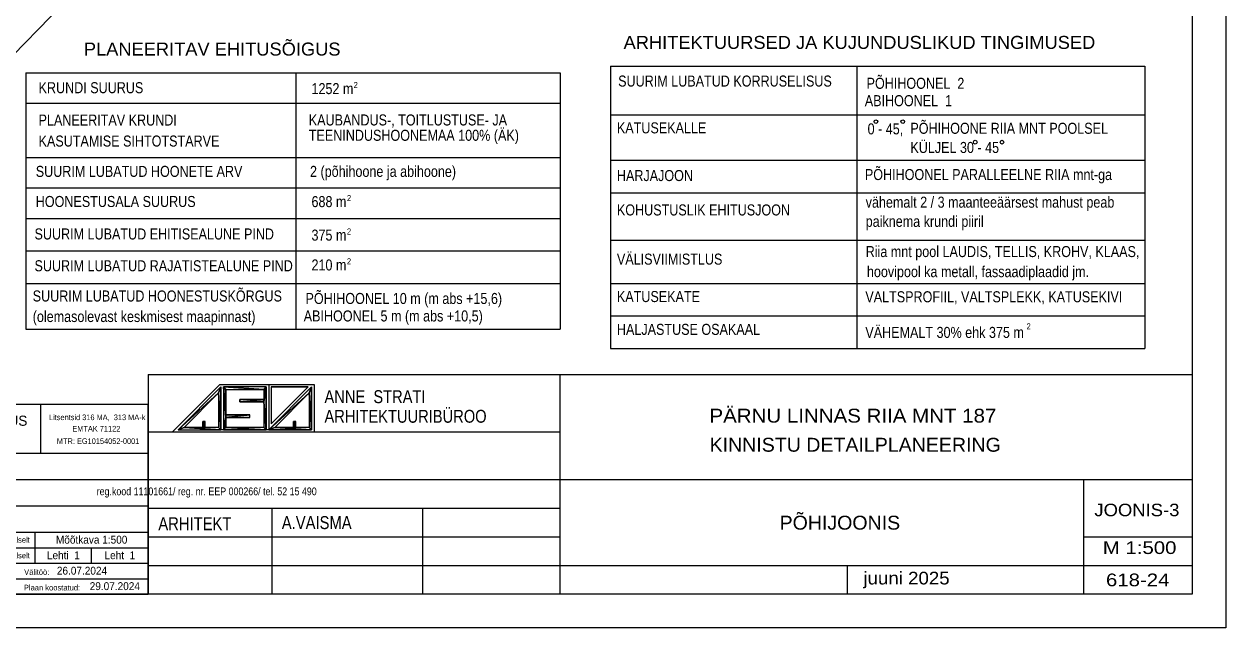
# Model space of a CAD drawing. Extents: x -1681 to 532, y 0 to 8657.
# Drawn here: x 532.2829 to 532.3893, y 6469.7588 to 6469.8124 of the extents above; entities that cross this region are included whole.
import ezdxf

# ---------------------------------------------------------------- set-up
doc = ezdxf.new("R2010")
doc.units = 0
doc.header["$LTSCALE"] = 0.00039
for name, color, linetype, lineweight in [('18', 7, 'Continuous', 13), ('25', 7, 'Continuous', 13), ('34', 7, 'Continuous', 13)]:
    doc.layers.add(name, color=color, linetype=linetype, lineweight=lineweight)
doc.layers.add('35', color=7, linetype='Continuous')

msp = doc.modelspace()

# ---------------------------------------------------------------- hatches: boundary and pattern name
at = {"layer": '34'}
for points in [[(532.30052, 6469.78019), (532.30074, 6469.77749), (532.30074, 6469.77771)], [(532.30074, 6469.77997), (532.30052, 6469.78019), (532.30074, 6469.77771)], [(532.30409, 6469.77887), (532.30431, 6469.78019), (532.30409, 6469.77909)], [(532.30409, 6469.77909), (532.30431, 6469.78019), (532.30409, 6469.77997)], [(532.30198, 6469.77887), (532.30409, 6469.77909), (532.30198, 6469.77909)], [(532.30198, 6469.77887), (532.30409, 6469.77887), (532.30409, 6469.77909)], [(532.30409, 6469.77661), (532.30431, 6469.7764), (532.30409, 6469.77887)], [(532.29891, 6469.77714), (532.29869, 6469.77714), (532.29869, 6469.77661), (532.29891, 6469.77661)], [(532.30074, 6469.77749), (532.30052, 6469.7764), (532.30074, 6469.77661)], [(532.30285, 6469.77771), (532.30074, 6469.77749), (532.30285, 6469.77749)], [(532.30285, 6469.77771), (532.30074, 6469.77771), (532.30074, 6469.77749)], [(532.30694, 6469.77714), (532.30672, 6469.77714), (532.30672, 6469.77661), (532.30694, 6469.77661)]]:
    msp.add_hatch(color=256, dxfattribs=at).paths.add_polyline_path(points)

# ---------------------------------------------------------------- linework, layer by layer
at = {"layer": '18'}
msp.add_lwpolyline([(532.27276, 6469.8387), (532.23952, 6469.80452), (532.24687, 6469.79723), (532.25328, 6469.79091), (532.25857, 6469.78568), (532.29183, 6469.81986)], close=True, dxfattribs=at)
at = {"layer": '25'}
for p, q in [((532.25884, 6469.77866), (532.29384, 6469.77866)), ((532.28434, 6469.77431), (532.28434, 6469.77866)), ((532.29384, 6469.76182), (532.29384, 6469.77866)), ((532.25884, 6469.77431), (532.29384, 6469.77431)), ((532.25884, 6469.77198), (532.29384, 6469.77198)), ((532.25884, 6469.76965), (532.29384, 6469.76965)), ((532.25884, 6469.76731), (532.29384, 6469.76731)), ((532.28384, 6469.76456), (532.28384, 6469.76731)), ((532.25884, 6469.76594), (532.29384, 6469.76594)), ((532.28884, 6469.76456), (532.28884, 6469.76594)), ((532.25884, 6469.76456), (532.29384, 6469.76457)), ((532.25884, 6469.76319), (532.29384, 6469.76319)), ((532.25884, 6469.76181), (532.29384, 6469.76182))]:
    msp.add_line(p, q, dxfattribs=at)
for points in [[(532.38934, 6469.75882), (532.17934, 6469.75882), (532.17934, 6469.90732), (532.38934, 6469.90732)], [(532.38634, 6469.76182), (532.19134, 6469.76182), (532.19134, 6469.90432), (532.38634, 6469.90432)]]:
    msp.add_lwpolyline(points, close=True, dxfattribs=at)
at = {"layer": '34'}
for p, q in [((532.283, 6469.80806), (532.283, 6469.78533)), ((532.283, 6469.80806), (532.33034, 6469.80806)), ((532.30692, 6469.80806), (532.30692, 6469.78533)), ((532.33034, 6469.80806), (532.33034, 6469.78533)), ((532.33482, 6469.80864), (532.33482, 6469.78361)), ((532.33482, 6469.80864), (532.38216, 6469.80864)), ((532.35663, 6469.80864), (532.35663, 6469.78361)), ((532.38216, 6469.80864), (532.38216, 6469.78361)), ((532.283, 6469.80535), (532.33034, 6469.80535)), ((532.33482, 6469.80431), (532.38216, 6469.80431)), ((532.283, 6469.80055), (532.33034, 6469.80055)), ((532.33482, 6469.8003), (532.38216, 6469.8003)), ((532.283, 6469.79784), (532.33034, 6469.79784)), ((532.33482, 6469.79742), (532.38216, 6469.79742)), ((532.283, 6469.79513), (532.33034, 6469.79513)), ((532.33482, 6469.7932), (532.38216, 6469.7932)), ((532.283, 6469.79225), (532.33034, 6469.79225)), ((532.283, 6469.78936), (532.33034, 6469.78936)), ((532.33482, 6469.78938), (532.38216, 6469.78938)), ((532.33482, 6469.78649), (532.38216, 6469.78649)), ((532.283, 6469.78533), (532.33034, 6469.78533)), ((532.33482, 6469.78361), (532.38216, 6469.78361)), ((532.29384, 6469.7813), (532.38634, 6469.7813)), ((532.29384, 6469.78129), (532.29384, 6469.76181)), ((532.33034, 6469.76182), (532.33034, 6469.7813)), ((532.34322, 6469.7813), (532.38634, 6469.7813)), ((532.29598, 6469.77618), (532.30021, 6469.78041)), ((532.29651, 6469.7764), (532.3003, 6469.78019)), ((532.30021, 6469.78041), (532.30855, 6469.78041)), ((532.3003, 6469.78019), (532.3003, 6469.7764)), ((532.30052, 6469.78019), (532.30052, 6469.7764)), ((532.30074, 6469.77997), (532.30074, 6469.77771)), ((532.30409, 6469.77997), (532.30409, 6469.77909)), ((532.30431, 6469.78019), (532.30431, 6469.7764)), ((532.30453, 6469.78041), (532.30453, 6469.7764)), ((532.30453, 6469.7764), (532.30833, 6469.78019)), ((532.30475, 6469.78019), (532.30802, 6469.78019)), ((532.30833, 6469.78019), (532.30833, 6469.7764)), ((532.30855, 6469.78041), (532.30855, 6469.77618)), ((532.30008, 6469.77966), (532.30008, 6469.77661)), ((532.30409, 6469.77909), (532.30198, 6469.77909)), ((532.30198, 6469.77887), (532.30198, 6469.77909)), ((532.30409, 6469.77887), (532.30198, 6469.77887)), ((532.30409, 6469.77887), (532.30409, 6469.77661)), ((532.30506, 6469.77661), (532.30811, 6469.77966)), ((532.30811, 6469.77966), (532.30811, 6469.77661)), ((532.29869, 6469.77661), (532.29869, 6469.77714)), ((532.29891, 6469.77714), (532.29869, 6469.77714)), ((532.29891, 6469.77661), (532.29891, 6469.77714)), ((532.30074, 6469.77771), (532.30285, 6469.77771)), ((532.30074, 6469.77749), (532.30074, 6469.77661)), ((532.30672, 6469.77661), (532.30672, 6469.77714)), ((532.30694, 6469.77714), (532.30672, 6469.77714)), ((532.30694, 6469.77661), (532.30694, 6469.77714)), ((532.33034, 6469.77618), (532.29384, 6469.77618)), ((532.30292, 6469.7764), (532.29912, 6469.7764)), ((532.30409, 6469.77661), (532.30074, 6469.77661)), ((532.30693, 6469.7764), (532.30314, 6469.7764)), ((532.30833, 6469.7764), (532.30453, 6469.7764)), ((532.30811, 6469.77661), (532.30506, 6469.77661)), ((532.29384, 6469.77198), (532.38634, 6469.77198)), ((532.37674, 6469.76182), (532.37674, 6469.77198)), ((532.29384, 6469.76944), (532.33034, 6469.76944)), ((532.30485, 6469.76182), (532.30485, 6469.76944)), ((532.31819, 6469.76182), (532.31819, 6469.76944)), ((532.29384, 6469.7669), (532.33034, 6469.7669)), ((532.37674, 6469.7669), (532.38637, 6469.7669)), ((532.29384, 6469.76436), (532.38634, 6469.76436)), ((532.3558, 6469.76182), (532.3558, 6469.76436))]:
    msp.add_line(p, q, dxfattribs=at)
for points in [[(532.29651, 6469.7764), (532.30008, 6469.77966), (532.3003, 6469.78019)], [(532.30008, 6469.77966), (532.3003, 6469.7764), (532.3003, 6469.78019)], [(532.30052, 6469.78019), (532.30052, 6469.7764), (532.30074, 6469.77749)], [(532.30052, 6469.78019), (532.30074, 6469.77749), (532.30074, 6469.77771)], [(532.30074, 6469.77997), (532.30052, 6469.78019), (532.30074, 6469.77771)], [(532.30052, 6469.78019), (532.30409, 6469.77997), (532.30431, 6469.78019)], [(532.30409, 6469.77997), (532.30052, 6469.78019), (532.30074, 6469.77997)], [(532.30409, 6469.77887), (532.30431, 6469.78019), (532.30409, 6469.77909)], [(532.30409, 6469.77909), (532.30431, 6469.78019), (532.30409, 6469.77997)], [(532.30431, 6469.7764), (532.30431, 6469.78019), (532.30409, 6469.77887)], [(532.30453, 6469.7764), (532.30811, 6469.77966), (532.30833, 6469.78019)], [(532.30802, 6469.78019), (532.30475, 6469.78019), (532.30475, 6469.77693)], [(532.30811, 6469.77966), (532.30833, 6469.7764), (532.30833, 6469.78019)], [(532.30008, 6469.77966), (532.29651, 6469.7764), (532.29704, 6469.77661)], [(532.3003, 6469.7764), (532.30008, 6469.77966), (532.30008, 6469.77661)], [(532.30198, 6469.77887), (532.30409, 6469.77909), (532.30198, 6469.77909)], [(532.30198, 6469.77887), (532.30409, 6469.77887), (532.30409, 6469.77909)], [(532.30409, 6469.77661), (532.30431, 6469.7764), (532.30409, 6469.77887)], [(532.30811, 6469.77966), (532.30453, 6469.7764), (532.30506, 6469.77661)], [(532.30833, 6469.7764), (532.30811, 6469.77966), (532.30811, 6469.77661)], [(532.29891, 6469.77714), (532.29869, 6469.77714), (532.29869, 6469.77661), (532.29891, 6469.77661)], [(532.30074, 6469.77749), (532.30052, 6469.7764), (532.30074, 6469.77661)], [(532.30285, 6469.77771), (532.30074, 6469.77749), (532.30285, 6469.77749)], [(532.30285, 6469.77771), (532.30074, 6469.77771), (532.30074, 6469.77749)], [(532.30694, 6469.77714), (532.30672, 6469.77714), (532.30672, 6469.77661), (532.30694, 6469.77661)], [(532.29651, 6469.7764), (532.3003, 6469.7764), (532.29704, 6469.77661)], [(532.29704, 6469.77661), (532.3003, 6469.7764), (532.30008, 6469.77661)], [(532.30431, 6469.7764), (532.30074, 6469.77661), (532.30052, 6469.7764)], [(532.30409, 6469.77661), (532.30074, 6469.77661), (532.30431, 6469.7764)], [(532.30453, 6469.7764), (532.30833, 6469.7764), (532.30506, 6469.77661)], [(532.30506, 6469.77661), (532.30833, 6469.7764), (532.30811, 6469.77661)]]:
    msp.add_lwpolyline(points, close=True, dxfattribs=at)
for points in [[(532.30475, 6469.78019), (532.30475, 6469.77693), (532.30802, 6469.78019)], [(532.30008, 6469.77661), (532.29704, 6469.77661), (532.30008, 6469.77966)], [(532.30074, 6469.77749), (532.30285, 6469.77749), (532.30285, 6469.77771)]]:
    msp.add_lwpolyline(points, dxfattribs=at)
for centre in [(532.35833, 6469.80372), (532.35833, 6469.80372), (532.3607, 6469.80372), (532.3607, 6469.80372), (532.36713, 6469.8019), (532.36713, 6469.8019), (532.3695, 6469.8019), (532.3695, 6469.8019)]:
    msp.add_circle(centre, 0.000163, dxfattribs=at)

# ---------------------------------------------------------------- texts
at = {"layer": '25'}
for s, height, p in [('OÜ PÄRNU MAAMÕÕDUTEENISTUS', 0.0008999, (532.26249, 6469.77675)), ('allkirjastatud digitaalselt', 0.0005, (532.2763, 6469.76638)), ('allkirjastatud digitaalselt', 0.0005, (532.2763, 6469.765)), ('Välitöö:', 0.0005, (532.28286, 6469.76353)), ('Plaan koostatud:', 0.0005, (532.28284, 6469.76215))]:
    msp.add_text(s, height=height, dxfattribs=at).set_placement(p)
for s, height, width, p in [('Litsentsid 316 MA,  313 MA-k', 0.0005, 0.9, (532.28506, 6469.77725)), ('EMTAK 71122', 0.0005, 0.9, (532.28713, 6469.77624)), ('MTR: EG10154052-0001', 0.0005, 0.9, (532.28576, 6469.77514)), ('Mõõtkava 1:500', 0.0007, 0.95, (532.28568, 6469.7663)), ('Lehti  1', 0.0007, 0.95, (532.28488, 6469.76492)), ('Leht  1', 0.0007, 0.95, (532.28998, 6469.76492)), ('26.07.2024', 0.0007, 0.95, (532.28576, 6469.76355)), ('29.07.2024', 0.0007, 0.95, (532.28867, 6469.76218))]:
    msp.add_text(s, height=height, dxfattribs=dict(at, width=width)).set_placement(p)
at = {"layer": '34'}
for s, height, width, p in [('PLANEERITAV EHITUSÕIGUS', 0.001152, 1.05, (532.28815, 6469.80958)), ('ARHITEKTUURSED JA KUJUNDUSLIKUD TINGIMUSED', 0.001152, 1.05, (532.33597, 6469.81017)), ('SUURIM LUBATUD KORRUSELISUS', 0.0009794, 0.85, (532.33549, 6469.80683)), ('PÕHIHOONEL  2', 0.0009794, 0.85, (532.3575, 6469.80663)), ('KRUNDI SUURUS', 0.0009794, 0.85, (532.28414, 6469.80624)), ('1252 m', 0.000979, 0.85, (532.30832, 6469.80616)), ('2', 0.000539, 0.85, (532.31205, 6469.8067)), ('ABIHOONEL  1', 0.0009794, 0.85, (532.35734, 6469.80509)), ('PLANEERITAV KRUNDI', 0.0009794, 0.85, (532.28414, 6469.80337)), ('KAUBANDUS-, TOITLUSTUSE- JA', 0.0009794, 0.85, (532.30808, 6469.80338)), ('KATUSEKALLE', 0.0009794, 0.85, (532.33538, 6469.80268)), ('0 - 45,', 0.000979, 0.85, (532.35759, 6469.80259)), ('PÕHIHOONE RIIA MNT POOLSEL', 0.0009794, 0.85, (532.36138, 6469.80264)), ('KASUTAMISE SIHTOTSTARVE', 0.0009794, 0.85, (532.28414, 6469.80151)), ('TEENINDUSHOONEMAA 100% (ÄK)', 0.0009794, 0.85, (532.30808, 6469.80202)), ('KÜLJEL 30 - 45', 0.0009794, 0.85, (532.36138, 6469.80094)), ('SUURIM LUBATUD HOONETE ARV', 0.0009794, 0.85, (532.28389, 6469.79882)), ('2 (põhihoone ja abihoone)', 0.0009794, 0.85, (532.30819, 6469.79882)), ('HARJAJOON', 0.000979, 0.85, (532.33538, 6469.79845)), ('PÕHIHOONEL PARALLEELNE RIIA mnt-ga', 0.0009794, 0.85, (532.35735, 6469.79854)), ('HOONESTUSALA SUURUS', 0.0009794, 0.85, (532.28389, 6469.79615)), ('688 m', 0.000979, 0.85, (532.30832, 6469.79614)), ('2', 0.000539, 0.85, (532.31146, 6469.79668)), ('vähemalt 2 / 3 maanteeäärsest mahust peab', 0.0009794, 0.85, (532.35742, 6469.79609)), ('KOHUSTUSLIK EHITUSJOON', 0.0009794, 0.85, (532.33538, 6469.7954)), ('paiknema krundi piiril', 0.0009794, 0.85, (532.35742, 6469.79439)), ('SUURIM LUBATUD EHITISEALUNE PIND', 0.0009794, 0.85, (532.28378, 6469.79327)), ('375 m', 0.000979, 0.85, (532.30832, 6469.79317)), ('2', 0.000539, 0.85, (532.31146, 6469.79371)), ('Riia mnt pool LAUDIS, TELLIS, KROHV, KLAAS,', 0.0009794, 0.85, (532.35742, 6469.79171)), ('VÄLISVIIMISTLUS', 0.0009794, 0.85, (532.33538, 6469.79104)), ('SUURIM LUBATUD RAJATISTEALUNE PIND', 0.0009794, 0.85, (532.28378, 6469.79045)), ('210 m', 0.000979, 0.85, (532.30832, 6469.79052)), ('2', 0.000539, 0.85, (532.31146, 6469.79107)), ('hoovipool ka metall, fassaadiplaadid jm.', 0.0009794, 0.85, (532.35753, 6469.78993)), ('SUURIM LUBATUD HOONESTUSKÕRGUS', 0.0009794, 0.85, (532.28362, 6469.78777)), ('PÕHIHOONEL 10 m (m abs +15,6)', 0.0009794, 0.85, (532.30779, 6469.78755)), ('KATUSEKATE', 0.000979, 0.85, (532.33538, 6469.78772)), ('VALTSPROFIIL, VALTSPLEKK, KATUSEKIVI', 0.0009794, 0.85, (532.35739, 6469.7877)), ('(olemasolevast keskmisest maapinnast)', 0.0009794, 0.85, (532.28362, 6469.78595)), ('ABIHOONEL 5 m (m abs +10,5)', 0.0009794, 0.85, (532.30763, 6469.786)), ('HALJASTUSE OSAKAAL', 0.0009794, 0.85, (532.33538, 6469.78481)), ('VÄHEMALT 30% ehk 375 m', 0.0009794, 0.85, (532.35739, 6469.78454)), ('2', 0.000539, 0.85, (532.37167, 6469.7853)), ('ANNE  STRATI', 0.001143, 0.85, (532.30947, 6469.77876)), ('ARHITEKTUURIBÜROO', 0.001143, 0.85, (532.30947, 6469.77702)), ('PÄRNU LINNAS RIIA MNT 187', 0.001234, 1.1, (532.34358, 6469.77703)), ('KINNISTU DETAILPLANEERING', 0.001234, 1.05, (532.34359, 6469.77445)), ('reg.kood 11101661/ reg. nr. EEP 000266/ tel. 52 15 490', 0.00069, 0.85, (532.28929, 6469.77059)), ('JOONIS-3', 0.001111, 1.1, (532.37768, 6469.76873)), ('ARHITEKT', 0.001152, 0.85, (532.29475, 6469.76749)), ('A.VAISMA', 0.001152, 0.85, (532.30569, 6469.76759)), ('PÕHIJOONIS', 0.001234, 1.05, (532.34979, 6469.76754)), ('M 1:500', 0.001125, 1.2, (532.37843, 6469.76538))]:
    msp.add_text(s, height=height, dxfattribs=dict(at, width=width)).set_placement(p)
at = {"layer": '35'}
for s, width, p in [('juuni 2025', 1.1, (532.35722, 6469.76268)), ('618-24', 1.2, (532.37871, 6469.76252))]:
    msp.add_text(s, height=0.001125, dxfattribs=dict(at, width=width)).set_placement(p)

doc.saveas('drawing.dxf')
